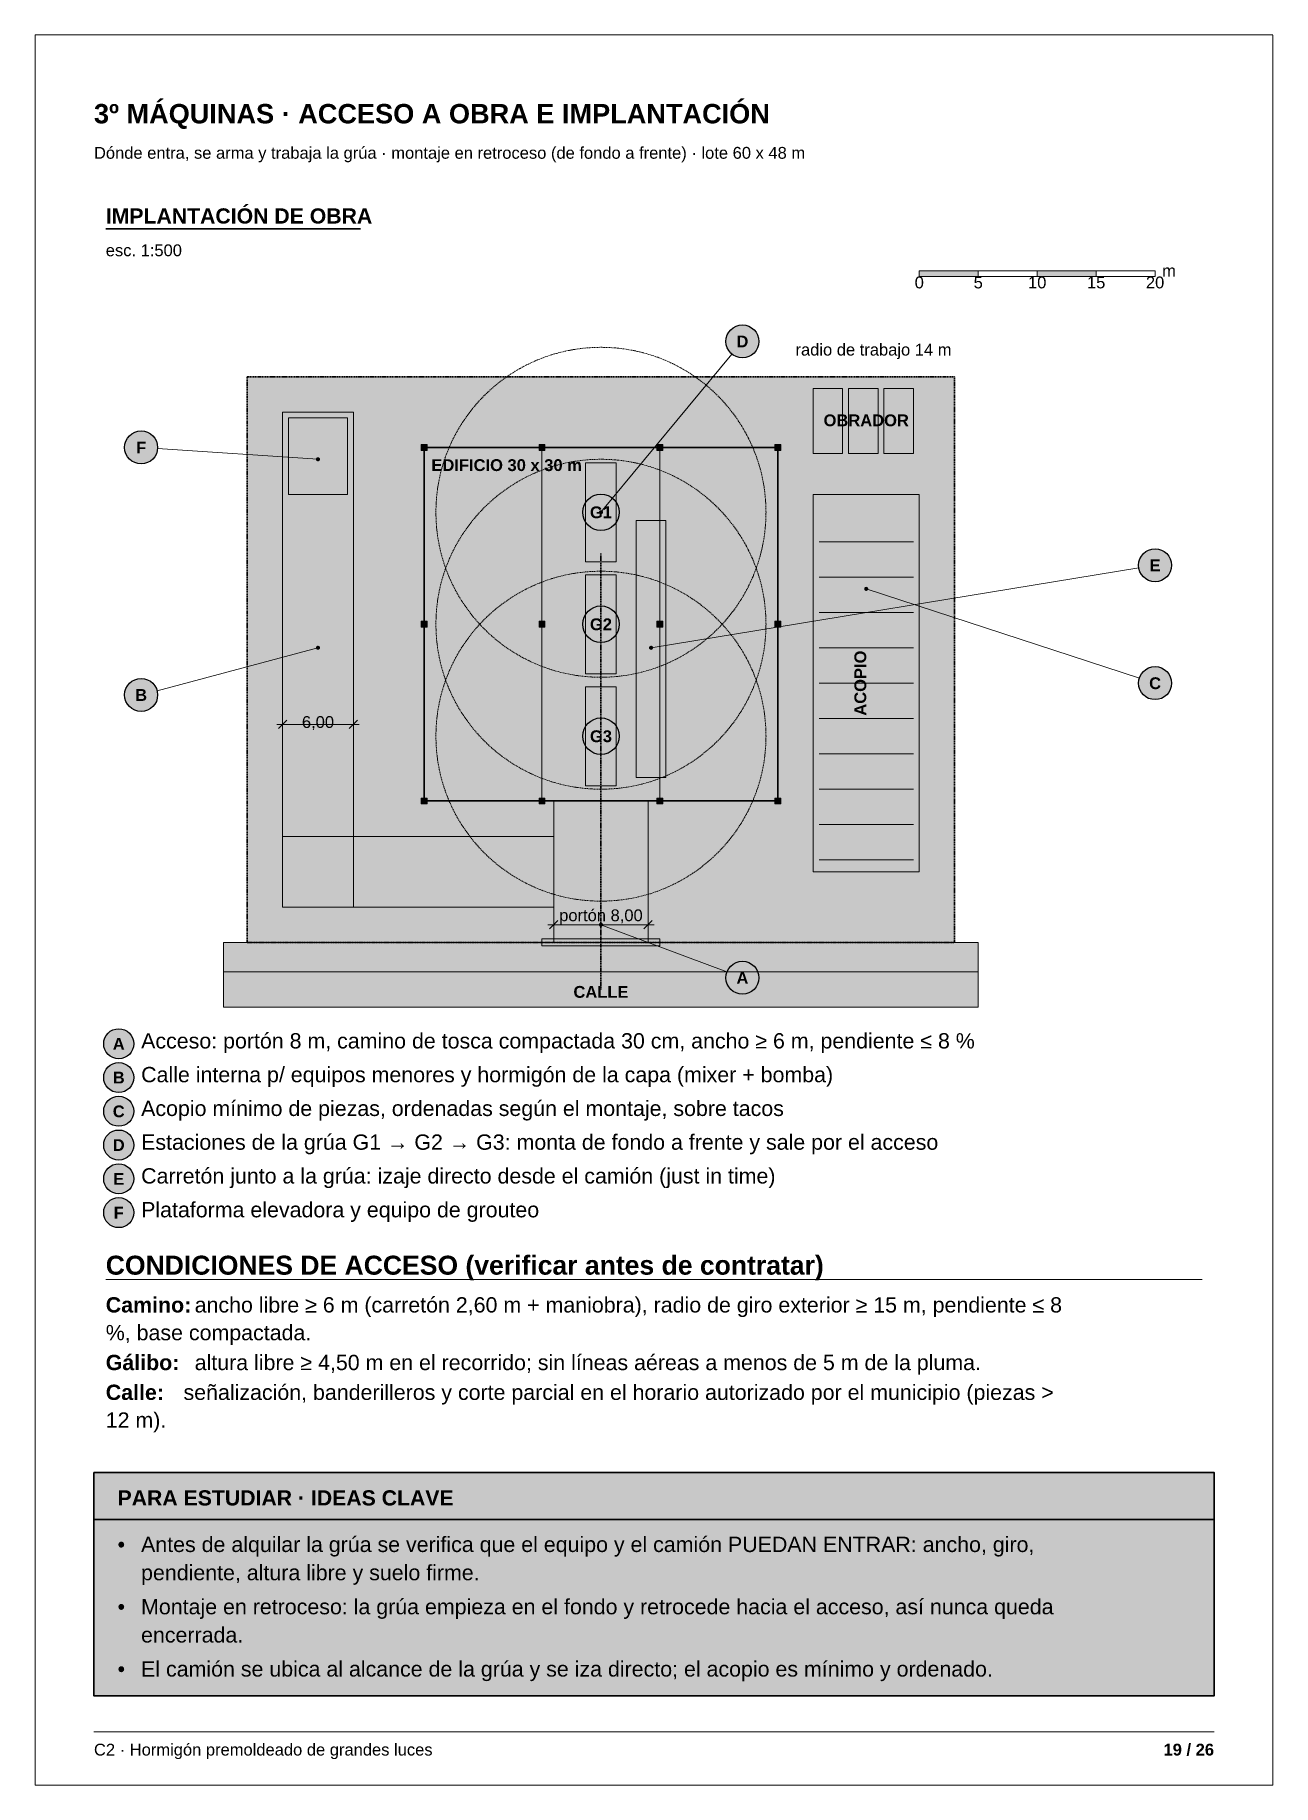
# Paper-space layout 'LAMINA 19' of a CAD drawing. Header units: millimetres. Extents: x 0 to 210, y 0 to 297.
# The model-space entities are those that its viewports show. They can reach past a viewport. Long polylines and large blocks are cut down to what shows.
import ezdxf
from ezdxf.enums import TextEntityAlignment as Align

# ---------------------------------------------------------------- set-up
doc = ezdxf.new("R2010")
doc.units = ezdxf.units.MM
doc.linetypes.add('DASHED', pattern=[1.524, 1.27, -0.254])
for name, color, linetype in [('CONTORNOS', 7, 'Continuous'), ('CONTORNOS-RELLENO', 9, 'Continuous'), ('COTAS', 7, 'Continuous'), ('COTAS-RELLENO', 9, 'Continuous'), ('ESTUDIO', 7, 'Continuous'), ('ESTUDIO-RELLENO', 9, 'Continuous'), ('LINEAS', 7, 'Continuous'), ('MARCO', 7, 'Continuous'), ('REFERENCIAS', 7, 'Continuous'), ('REFERENCIAS-RELLENO', 9, 'Continuous'), ('TEXTOS', 7, 'Continuous'), ('VIEWPORTS', 7, 'Continuous')]:
    doc.layers.add(name, color=color, linetype=linetype)
doc.styles.add('ARIAL', font='arial.ttf')
doc.styles.add('ARIAL-NEGRITA', font='arialbd.ttf')

msp = doc.modelspace()

# ---------------------------------------------------------------- hatches: boundary and pattern name
at = {"layer": 'CONTORNOS-RELLENO', "true_color": 0xf7f4ec}
h = msp.add_hatch(color=7, dxfattribs=at)
h.dxf.hatch_style = 1
h.paths.add_polyline_path([(4356, 143), (4476, 143), (4476, 239), (4356, 239)])
at = {"layer": 'CONTORNOS-RELLENO', "true_color": 0xaab7b8}
h = msp.add_hatch(color=253, dxfattribs=at)
h.dxf.hatch_style = 1
h.paths.add_polyline_path([(4452, 226), (4457, 226), (4457, 237), (4452, 237)])
h = msp.add_hatch(color=253, dxfattribs=at)
h.dxf.hatch_style = 1
h.paths.add_polyline_path([(4458, 226), (4463, 226), (4463, 237), (4458, 237)])
h = msp.add_hatch(color=253, dxfattribs=at)
h.dxf.hatch_style = 1
h.paths.add_polyline_path([(4464, 226), (4469, 226), (4469, 237), (4464, 237)])
at = {"layer": 'CONTORNOS-RELLENO', "true_color": 0xefe4c8}
h = msp.add_hatch(color=254, dxfattribs=at)
h.dxf.hatch_style = 1
h.paths.add_polyline_path([(4362, 149), (4374, 149), (4374, 233), (4362, 233)])
at = {"layer": 'CONTORNOS-RELLENO', "true_color": 0xd6eaf8}
h = msp.add_hatch(color=254, dxfattribs=at)
h.dxf.hatch_style = 1
h.paths.add_polyline_path([(4363, 219), (4373, 219), (4373, 232), (4363, 232)])
at = {"layer": 'CONTORNOS-RELLENO', "true_color": 0x555555}
h = msp.add_hatch(color=251, dxfattribs=at)
h.dxf.hatch_style = 1
h.paths.add_polyline_path([(4385.5, 226.5), (4386.5, 226.5), (4386.5, 227.5), (4385.5, 227.5)])
h = msp.add_hatch(color=251, dxfattribs=at)
h.dxf.hatch_style = 1
h.paths.add_polyline_path([(4405.5, 226.5), (4406.5, 226.5), (4406.5, 227.5), (4405.5, 227.5)])
h = msp.add_hatch(color=251, dxfattribs=at)
h.dxf.hatch_style = 1
h.paths.add_polyline_path([(4425.5, 226.5), (4426.5, 226.5), (4426.5, 227.5), (4425.5, 227.5)])
h = msp.add_hatch(color=251, dxfattribs=at)
h.dxf.hatch_style = 1
h.paths.add_polyline_path([(4445.5, 226.5), (4446.5, 226.5), (4446.5, 227.5), (4445.5, 227.5)])
at = {"layer": 'CONTORNOS-RELLENO', "true_color": 0xf2c230}
h = msp.add_hatch(color=40, dxfattribs=at)
h.dxf.hatch_style = 1
h.paths.add_polyline_path([(4413.4, 207.6), (4418.6, 207.6), (4418.6, 224.4), (4413.4, 224.4)])
at = {"layer": 'CONTORNOS-RELLENO', "true_color": 0xe3dccb}
h = msp.add_hatch(color=254, dxfattribs=at)
h.dxf.hatch_style = 1
h.paths.add_polyline_path([(4452, 155), (4470, 155), (4470, 219), (4452, 219)])
at = {"layer": 'CONTORNOS-RELLENO', "true_color": 0xc0392b}
h = msp.add_hatch(color=22, dxfattribs=at)
h.dxf.hatch_style = 1
h.paths.add_polyline_path([(4422, 171), (4427, 171), (4427, 214.6), (4422, 214.6)])
at = {"layer": 'CONTORNOS-RELLENO', "true_color": 0xf2c230}
h = msp.add_hatch(color=40, dxfattribs=at)
h.dxf.hatch_style = 1
h.paths.add_polyline_path([(4413.4, 188.6), (4418.6, 188.6), (4418.6, 205.4), (4413.4, 205.4)])
at = {"layer": 'CONTORNOS-RELLENO', "true_color": 0x555555}
h = msp.add_hatch(color=251, dxfattribs=at)
h.dxf.hatch_style = 1
h.paths.add_polyline_path([(4385.5, 196.5), (4386.5, 196.5), (4386.5, 197.5), (4385.5, 197.5)])
h = msp.add_hatch(color=251, dxfattribs=at)
h.dxf.hatch_style = 1
h.paths.add_polyline_path([(4405.5, 196.5), (4406.5, 196.5), (4406.5, 197.5), (4405.5, 197.5)])
h = msp.add_hatch(color=251, dxfattribs=at)
h.dxf.hatch_style = 1
h.paths.add_polyline_path([(4425.5, 196.5), (4426.5, 196.5), (4426.5, 197.5), (4425.5, 197.5)])
h = msp.add_hatch(color=251, dxfattribs=at)
h.dxf.hatch_style = 1
h.paths.add_polyline_path([(4445.5, 196.5), (4446.5, 196.5), (4446.5, 197.5), (4445.5, 197.5)])
at = {"layer": 'CONTORNOS-RELLENO', "true_color": 0xf2c230}
h = msp.add_hatch(color=40, dxfattribs=at)
h.dxf.hatch_style = 1
h.paths.add_polyline_path([(4413.4, 169.6), (4418.6, 169.6), (4418.6, 186.4), (4413.4, 186.4)])
at = {"layer": 'CONTORNOS-RELLENO', "true_color": 0x555555}
h = msp.add_hatch(color=251, dxfattribs=at)
h.dxf.hatch_style = 1
h.paths.add_polyline_path([(4385.5, 166.5), (4386.5, 166.5), (4386.5, 167.5), (4385.5, 167.5)])
h = msp.add_hatch(color=251, dxfattribs=at)
h.dxf.hatch_style = 1
h.paths.add_polyline_path([(4405.5, 166.5), (4406.5, 166.5), (4406.5, 167.5), (4405.5, 167.5)])
at = {"layer": 'CONTORNOS-RELLENO', "true_color": 0xefe4c8}
h = msp.add_hatch(color=254, dxfattribs=at)
h.dxf.hatch_style = 1
h.paths.add_polyline_path([(4408, 143), (4424, 143), (4424, 167), (4408, 167)])
at = {"layer": 'CONTORNOS-RELLENO', "true_color": 0x555555}
h = msp.add_hatch(color=251, dxfattribs=at)
h.dxf.hatch_style = 1
h.paths.add_polyline_path([(4425.5, 166.5), (4426.5, 166.5), (4426.5, 167.5), (4425.5, 167.5)])
h = msp.add_hatch(color=251, dxfattribs=at)
h.dxf.hatch_style = 1
h.paths.add_polyline_path([(4445.5, 166.5), (4446.5, 166.5), (4446.5, 167.5), (4445.5, 167.5)])
at = {"layer": 'CONTORNOS-RELLENO', "true_color": 0xefe4c8}
h = msp.add_hatch(color=254, dxfattribs=at)
h.dxf.hatch_style = 1
h.paths.add_polyline_path([(4362, 149), (4408, 149), (4408, 161), (4362, 161)])
at = {"layer": 'CONTORNOS-RELLENO', "true_color": 0xeeeeee}
h = msp.add_hatch(color=7, dxfattribs=at)
h.dxf.hatch_style = 1
h.paths.add_polyline_path([(4352, 138), (4480, 138), (4480, 143), (4352, 143)])
at = {"layer": 'CONTORNOS-RELLENO', "true_color": 0x000000}
h = msp.add_hatch(color=18, dxfattribs=at)
h.dxf.hatch_style = 1
h.paths.add_polyline_path([(4406, 142.4), (4426, 142.4), (4426, 143.6), (4406, 143.6)])
at = {"layer": 'CONTORNOS-RELLENO', "true_color": 0xd5d8dc}
h = msp.add_hatch(color=254, dxfattribs=at)
h.dxf.hatch_style = 1
h.paths.add_polyline_path([(4352, 132), (4480, 132), (4480, 138), (4352, 138)])
at = {"layer": 'COTAS-RELLENO', "true_color": 0x000000}
h = msp.add_hatch(color=18, dxfattribs=at)
h.dxf.hatch_style = 1
h.paths.add_polyline_path([(4470, 257), (4480, 257), (4480, 256), (4470, 256)])
h = msp.add_hatch(color=18, dxfattribs=at)
h.dxf.hatch_style = 1
h.paths.add_polyline_path([(4490, 257), (4500, 257), (4500, 256), (4490, 256)])
at = {"layer": 'ESTUDIO-RELLENO', "true_color": 0xfff8dc}
h = msp.add_hatch(color=7, dxfattribs=at)
h.dxf.hatch_style = 1
h.paths.add_polyline_path([(4330, 53.04), (4520, 53.04), (4520, 15.11), (4330, 15.11)])
at = {"layer": 'ESTUDIO-RELLENO', "true_color": 0xf3d77a}
h = msp.add_hatch(color=41, dxfattribs=at)
h.dxf.hatch_style = 1
h.paths.add_polyline_path([(4330, 53.04), (4520, 53.04), (4520, 45.04), (4330, 45.04)])
at = {"layer": 'REFERENCIAS-RELLENO', "true_color": 0xffffff}
h = msp.add_hatch(color=7, dxfattribs=at)
h.dxf.hatch_style = 1
edge = h.paths.add_edge_path()
edge.add_arc((4440, 245), 2.8, 0, 360)
h = msp.add_hatch(color=7, dxfattribs=at)
h.dxf.hatch_style = 1
edge = h.paths.add_edge_path()
edge.add_arc((4338, 227), 2.8, 0, 360)
at = {"layer": 'REFERENCIAS-RELLENO', "true_color": 0x000000}
h = msp.add_hatch(color=18, dxfattribs=at)
h.dxf.hatch_style = 1
edge = h.paths.add_edge_path()
edge.add_arc((4368, 225), 0.35, 0, 360)
at = {"layer": 'REFERENCIAS-RELLENO', "true_color": 0xffffff}
h = msp.add_hatch(color=7, dxfattribs=at)
h.dxf.hatch_style = 1
edge = h.paths.add_edge_path()
edge.add_arc((4416, 216), 3.1, 0, 360)
at = {"layer": 'REFERENCIAS-RELLENO', "true_color": 0x000000}
h = msp.add_hatch(color=18, dxfattribs=at)
h.dxf.hatch_style = 1
edge = h.paths.add_edge_path()
edge.add_arc((4416, 216), 0.35, 0, 360)
at = {"layer": 'REFERENCIAS-RELLENO', "true_color": 0xffffff}
h = msp.add_hatch(color=7, dxfattribs=at)
h.dxf.hatch_style = 1
edge = h.paths.add_edge_path()
edge.add_arc((4510, 207), 2.8, 0, 360)
at = {"layer": 'REFERENCIAS-RELLENO', "true_color": 0x000000}
h = msp.add_hatch(color=18, dxfattribs=at)
h.dxf.hatch_style = 1
edge = h.paths.add_edge_path()
edge.add_arc((4461, 203), 0.35, 0, 360)
at = {"layer": 'REFERENCIAS-RELLENO', "true_color": 0xffffff}
h = msp.add_hatch(color=7, dxfattribs=at)
h.dxf.hatch_style = 1
edge = h.paths.add_edge_path()
edge.add_arc((4416, 197), 3.1, 0, 360)
at = {"layer": 'REFERENCIAS-RELLENO', "true_color": 0x000000}
h = msp.add_hatch(color=18, dxfattribs=at)
h.dxf.hatch_style = 1
edge = h.paths.add_edge_path()
edge.add_arc((4368, 193), 0.35, 0, 360)
h = msp.add_hatch(color=18, dxfattribs=at)
h.dxf.hatch_style = 1
edge = h.paths.add_edge_path()
edge.add_arc((4424.5, 193), 0.35, 0, 360)
at = {"layer": 'REFERENCIAS-RELLENO', "true_color": 0xffffff}
h = msp.add_hatch(color=7, dxfattribs=at)
h.dxf.hatch_style = 1
edge = h.paths.add_edge_path()
edge.add_arc((4338, 185), 2.8, 0, 360)
h = msp.add_hatch(color=7, dxfattribs=at)
h.dxf.hatch_style = 1
edge = h.paths.add_edge_path()
edge.add_arc((4510, 187), 2.8, 0, 360)
h = msp.add_hatch(color=7, dxfattribs=at)
h.dxf.hatch_style = 1
edge = h.paths.add_edge_path()
edge.add_arc((4416, 178), 3.1, 0, 360)
at = {"layer": 'REFERENCIAS-RELLENO', "true_color": 0x000000}
h = msp.add_hatch(color=18, dxfattribs=at)
h.dxf.hatch_style = 1
edge = h.paths.add_edge_path()
edge.add_arc((4416, 146), 0.35, 0, 360)
at = {"layer": 'REFERENCIAS-RELLENO', "true_color": 0xffffff}
h = msp.add_hatch(color=7, dxfattribs=at)
h.dxf.hatch_style = 1
edge = h.paths.add_edge_path()
edge.add_arc((4440, 137), 2.8, 0, 360)
h = msp.add_hatch(color=7, dxfattribs=at)
h.dxf.hatch_style = 1
edge = h.paths.add_edge_path()
edge.add_arc((4334.2, 125.8), 2.55, 0, 360)
h = msp.add_hatch(color=7, dxfattribs=at)
h.dxf.hatch_style = 1
edge = h.paths.add_edge_path()
edge.add_arc((4334.2, 120.07), 2.55, 0, 360)
h = msp.add_hatch(color=7, dxfattribs=at)
h.dxf.hatch_style = 1
edge = h.paths.add_edge_path()
edge.add_arc((4334.2, 114.34), 2.55, 0, 360)
h = msp.add_hatch(color=7, dxfattribs=at)
h.dxf.hatch_style = 1
edge = h.paths.add_edge_path()
edge.add_arc((4334.2, 108.61), 2.55, 0, 360)
h = msp.add_hatch(color=7, dxfattribs=at)
h.dxf.hatch_style = 1
edge = h.paths.add_edge_path()
edge.add_arc((4334.2, 102.88), 2.55, 0, 360)
h = msp.add_hatch(color=7, dxfattribs=at)
h.dxf.hatch_style = 1
edge = h.paths.add_edge_path()
edge.add_arc((4334.2, 97.14), 2.55, 0, 360)

# ---------------------------------------------------------------- linework, layer by layer
at = {"layer": 'CONTORNOS', "linetype": 'DASHED', "lineweight": 35, "ltscale": 0.15}
msp.add_lwpolyline([(4356, 143), (4476, 143), (4476, 239), (4356, 239)], close=True, dxfattribs=at)
at = {"layer": 'CONTORNOS', "lineweight": 13}
for points in [[(4452, 226), (4457, 226), (4457, 237), (4452, 237)], [(4458, 226), (4463, 226), (4463, 237), (4458, 237)], [(4464, 226), (4469, 226), (4469, 237), (4464, 237)], [(4362, 149), (4374, 149), (4374, 233), (4362, 233)], [(4363, 219), (4373, 219), (4373, 232), (4363, 232)], [(4413.4, 207.6), (4418.6, 207.6), (4418.6, 224.4), (4413.4, 224.4)], [(4452, 155), (4470, 155), (4470, 219), (4452, 219)], [(4422, 171), (4427, 171), (4427, 214.6), (4422, 214.6)], [(4413.4, 188.6), (4418.6, 188.6), (4418.6, 205.4), (4413.4, 205.4)], [(4413.4, 169.6), (4418.6, 169.6), (4418.6, 186.4), (4413.4, 186.4)], [(4408, 143), (4424, 143), (4424, 167), (4408, 167)], [(4362, 149), (4408, 149), (4408, 161), (4362, 161)]]:
    msp.add_lwpolyline(points, close=True, dxfattribs=at)
at = {"layer": 'CONTORNOS', "lineweight": 9}
for points in [[(4385.5, 226.5), (4386.5, 226.5), (4386.5, 227.5), (4385.5, 227.5)], [(4405.5, 226.5), (4406.5, 226.5), (4406.5, 227.5), (4405.5, 227.5)], [(4425.5, 226.5), (4426.5, 226.5), (4426.5, 227.5), (4425.5, 227.5)], [(4445.5, 226.5), (4446.5, 226.5), (4446.5, 227.5), (4445.5, 227.5)], [(4385.5, 196.5), (4386.5, 196.5), (4386.5, 197.5), (4385.5, 197.5)], [(4405.5, 196.5), (4406.5, 196.5), (4406.5, 197.5), (4405.5, 197.5)], [(4425.5, 196.5), (4426.5, 196.5), (4426.5, 197.5), (4425.5, 197.5)], [(4445.5, 196.5), (4446.5, 196.5), (4446.5, 197.5), (4445.5, 197.5)], [(4385.5, 166.5), (4386.5, 166.5), (4386.5, 167.5), (4385.5, 167.5)], [(4405.5, 166.5), (4406.5, 166.5), (4406.5, 167.5), (4405.5, 167.5)], [(4425.5, 166.5), (4426.5, 166.5), (4426.5, 167.5), (4425.5, 167.5)], [(4445.5, 166.5), (4446.5, 166.5), (4446.5, 167.5), (4445.5, 167.5)], [(4352, 138), (4480, 138), (4480, 143), (4352, 143)], [(4406, 142.4), (4426, 142.4), (4426, 143.6), (4406, 143.6)], [(4352, 132), (4480, 132), (4480, 138), (4352, 138)]]:
    msp.add_lwpolyline(points, close=True, dxfattribs=at)
at = {"layer": 'CONTORNOS', "lineweight": 35}
msp.add_lwpolyline([(4386, 167), (4446, 167), (4446, 227), (4386, 227)], close=True, dxfattribs=at)
at = {"layer": 'COTAS', "lineweight": 13}
for points in [[(4470, 257), (4480, 257), (4480, 256), (4470, 256)], [(4480, 257), (4490, 257), (4490, 256), (4480, 256)], [(4490, 257), (4500, 257), (4500, 256), (4490, 256)], [(4500, 257), (4510, 257), (4510, 256), (4500, 256)]]:
    msp.add_lwpolyline(points, close=True, dxfattribs=at)
at = {"layer": 'COTAS', "lineweight": 9}
for points in [[(4362, 182.4), (4362, 179)], [(4374, 182.4), (4374, 179)], [(4408, 143.6), (4408, 147)], [(4424, 143.6), (4424, 147)]]:
    msp.add_lwpolyline(points, dxfattribs=at)
at = {"layer": 'COTAS', "lineweight": 13}
for points in [[(4375, 180), (4361, 180)], [(4407, 146), (4425, 146)]]:
    msp.add_lwpolyline(points, dxfattribs=at)
at = {"layer": 'COTAS', "lineweight": 35}
for points in [[(4362.7, 180.7), (4361.3, 179.3)], [(4374.7, 180.7), (4373.3, 179.3)], [(4407.3, 145.3), (4408.7, 146.7)], [(4423.3, 145.3), (4424.7, 146.7)]]:
    msp.add_lwpolyline(points, dxfattribs=at)
at = {"layer": 'ESTUDIO', "color": 42, "lineweight": 35, "true_color": 0xc9a227}
for points in [[(4330, 53.04), (4520, 53.04), (4520, 15.11), (4330, 15.11)], [(4330, 53.04), (4520, 53.04), (4520, 45.04), (4330, 45.04)]]:
    msp.add_lwpolyline(points, close=True, dxfattribs=at)
at = {"layer": 'LINEAS', "lineweight": 35}
msp.add_lwpolyline([(4332, 264.1), (4375.2, 264.1)], dxfattribs=at)
at = {"layer": 'LINEAS', "color": 252, "lineweight": 13, "true_color": 0x888888}
for points in [[(4386, 167), (4386, 227)], [(4406, 167), (4406, 227)], [(4426, 167), (4426, 227)], [(4446, 167), (4446, 227)]]:
    msp.add_lwpolyline(points, dxfattribs=at)
at = {"layer": 'LINEAS', "lineweight": 9}
for points in [[(4453, 211), (4469, 211)], [(4453, 205), (4469, 205)], [(4453, 199), (4469, 199)], [(4453, 193), (4469, 193)], [(4453, 187), (4469, 187)], [(4453, 181), (4469, 181)], [(4453, 175), (4469, 175)], [(4453, 169), (4469, 169)], [(4453, 163), (4469, 163)], [(4453, 157), (4469, 157)]]:
    msp.add_lwpolyline(points, dxfattribs=at)
at = {"layer": 'LINEAS', "color": 146, "linetype": 'DASHED', "lineweight": 35, "ltscale": 0.15, "true_color": 0x1f618d}
msp.add_lwpolyline([(4416, 135), (4416, 161), (4416, 209)], dxfattribs=at)
at = {"layer": 'LINEAS', "lineweight": 18}
msp.add_lwpolyline([(4332, 85.81), (4518, 85.81)], dxfattribs=at)
at = {"layer": 'LINEAS', "color": 22, "linetype": 'DASHED', "lineweight": 18, "ltscale": 0.15, "true_color": 0xc0392b}
for centre in [(4416, 216), (4416, 197), (4416, 178)]:
    msp.add_circle(centre, 28, dxfattribs=at)
at = {"layer": 'MARCO', "color": 253, "lineweight": 13, "true_color": 0x999999}
msp.add_lwpolyline([(4330, 9), (4520, 9)], dxfattribs=at)
at = {"layer": 'REFERENCIAS', "lineweight": 13}
for points in [[(4416, 216), (4438.21, 242.84)], [(4368, 225), (4340.79, 226.81)], [(4424.5, 193), (4507.24, 206.55)], [(4461, 203), (4507.34, 187.87)], [(4368, 193), (4340.71, 185.72)], [(4416, 146), (4437.38, 137.98)]]:
    msp.add_lwpolyline(points, dxfattribs=at)
at = {"layer": 'REFERENCIAS', "lineweight": 25}
for centre, radius in [((4440, 245), 2.8), ((4338, 227), 2.8), ((4416, 216), 3.1), ((4510, 207), 2.8), ((4416, 197), 3.1), ((4338, 185), 2.8), ((4510, 187), 2.8), ((4416, 178), 3.1), ((4440, 137), 2.8), ((4334.2, 125.8), 2.55), ((4334.2, 120.07), 2.55), ((4334.2, 114.34), 2.55), ((4334.2, 108.61), 2.55), ((4334.2, 102.88), 2.55), ((4334.2, 97.14), 2.55)]:
    msp.add_circle(centre, radius, dxfattribs=at)

# ---------------------------------------------------------------- texts
at = {"layer": 'COTAS', "style": 'ARIAL'}
for s, height, p in [('0', 2, (4470, 254)), ('5', 2, (4480, 254)), ('10', 2.005, (4490, 254)), ('15', 2.005, (4500, 254)), ('20', 2.005, (4510, 254)), ('6,00', 2.005, (4368, 179.4)), ('portón 8,00', 2.0048, (4416, 146.6))]:
    msp.add_text(s, height=height, dxfattribs=at).set_placement(p, align=Align.CENTER)
msp.add_text('m', height=2, dxfattribs=at).set_placement((4511.2, 256))
at = {"layer": 'ESTUDIO'}
for s, height, style, p in [('PARA ESTUDIAR · IDEAS CLAVE', 2.5776, 'ARIAL-NEGRITA', (4334, 47.44)), ('Antes de alquilar la grúa se verifica que el equipo y el camión PUEDAN ENTRAR: ancho, giro,', 2.5955, 'ARIAL', (4337.99, 39.54)), ('•', 2.6, 'ARIAL', (4334, 39.54)), ('pendiente, altura libre y suelo firme.', 2.5955, 'ARIAL', (4337.99, 34.75)), ('•', 2.6, 'ARIAL', (4334, 28.97)), ('Montaje en retroceso: la grúa empieza en el fondo y retrocede hacia el acceso, así nunca queda', 2.5955, 'ARIAL', (4337.99, 28.97)), ('encerrada.', 2.595, 'ARIAL', (4337.99, 24.18)), ('El camión se ubica al alcance de la grúa y se iza directo; el acopio es mínimo y ordenado.', 2.5955, 'ARIAL', (4337.99, 18.4)), ('•', 2.6, 'ARIAL', (4334, 18.4))]:
    msp.add_text(s, height=height, dxfattribs=dict(at, style=style)).set_placement(p)
at = {"layer": 'MARCO', "color": 251, "true_color": 0x666666, "style": 'ARIAL'}
msp.add_text('C2 · Hormigón premoldeado de grandes luces', height=2.0048, dxfattribs=at).set_placement((4330, 5))
at = {"layer": 'MARCO', "color": 250, "true_color": 0x444444, "style": 'ARIAL-NEGRITA'}
msp.add_text('19 / 26', height=2.005, dxfattribs=at).set_placement((4520, 5), align=Align.RIGHT)
at = {"layer": 'REFERENCIAS', "style": 'ARIAL-NEGRITA'}
for s, height, p in [('D', 2, (4440, 243.99)), ('F', 2, (4338, 225.99)), ('G1', 2.005, (4416, 214.99)), ('E', 2, (4510, 205.99)), ('G2', 2.005, (4416, 195.99)), ('C', 2, (4510, 185.99)), ('B', 2, (4338, 183.99)), ('G3', 2.005, (4416, 176.99)), ('A', 2, (4440, 135.99)), ('A', 2, (4334.2, 124.79)), ('B', 2, (4334.2, 119.06)), ('C', 2, (4334.2, 113.33)), ('D', 2, (4334.2, 107.6)), ('E', 2, (4334.2, 101.87)), ('F', 2, (4334.2, 96.14))]:
    msp.add_text(s, height=height, dxfattribs=at).set_placement(p, align=Align.CENTER)
at = {"layer": 'TEXTOS'}
for s, height, style, p in [('3º MÁQUINAS · ACCESO A OBRA E IMPLANTACIÓN', 3.2936, 'ARIAL-NEGRITA', (4330, 282)), ('IMPLANTACIÓN DE OBRA', 2.5776, 'ARIAL-NEGRITA', (4332, 265)), ('Acceso: portón 8 m, camino de tosca compactada 30 cm, ancho ≥ 6 m, pendiente ≤ 8 %', 2.5955, 'ARIAL', (4338, 125)), ('Calle interna p/ equipos menores y hormigón de la capa (mixer + bomba)', 2.5955, 'ARIAL', (4338, 119.27)), ('Acopio mínimo de piezas, ordenadas según el montaje, sobre tacos', 2.5955, 'ARIAL', (4338, 113.54)), ('Estaciones de la grúa G1 → G2 → G3: monta de fondo a frente y sale por el acceso', 2.5955, 'ARIAL', (4338, 107.81)), ('Carretón junto a la grúa: izaje directo desde el camión (just in time)', 2.5955, 'ARIAL', (4338, 102.08)), ('Plataforma elevadora y equipo de grouteo', 2.5955, 'ARIAL', (4338, 96.34)), ('CONDICIONES DE ACCESO (verificar antes de contratar)', 3.222, 'ARIAL-NEGRITA', (4332, 86.61)), ('Camino:', 2.595, 'ARIAL-NEGRITA', (4332, 80.19)), ('ancho libre ≥ 6 m (carretón 2,60 m + maniobra), radio de giro exterior ≥ 15 m, pendiente ≤ 8', 2.5955, 'ARIAL', (4347.08, 80.19)), ('%, base compactada.', 2.5955, 'ARIAL', (4332, 75.48)), ('Gálibo:', 2.595, 'ARIAL-NEGRITA', (4332, 70.41)), ('altura libre ≥ 4,50 m en el recorrido; sin líneas aéreas a menos de 5 m de la pluma.', 2.5955, 'ARIAL', (4347.08, 70.41)), ('Calle:', 2.595, 'ARIAL-NEGRITA', (4332, 65.35)), ('señalización, banderilleros y corte parcial en el horario autorizado por el municipio (piezas >', 2.5955, 'ARIAL', (4345.19, 65.35)), ('12 m).', 2.595, 'ARIAL', (4332, 60.64))]:
    msp.add_text(s, height=height, dxfattribs=dict(at, style=style)).set_placement(p)
at = {"layer": 'TEXTOS', "color": 250, "true_color": 0x333333, "style": 'ARIAL'}
msp.add_text('Dónde entra, se arma y trabaja la grúa · montaje en retroceso (de fondo a frente) · lote 60 x 48 m', height=2.0048, dxfattribs=at).set_placement((4330, 276))
at = {"layer": 'TEXTOS', "color": 250, "true_color": 0x222222, "style": 'ARIAL'}
msp.add_text('esc. 1:500', height=2.005, dxfattribs=at).set_placement((4332, 259.46))
at = {"layer": 'TEXTOS', "color": 22, "true_color": 0xc0392b, "style": 'ARIAL'}
msp.add_text('radio de trabajo 14 m', height=2.0048, dxfattribs=at).set_placement((4449, 242.6))
at = {"layer": 'TEXTOS', "style": 'ARIAL-NEGRITA'}
for s, height, p in [('OBRADOR', 2.005, (4461, 230.6)), ('EDIFICIO 30 x 30 m', 2.0048, (4400, 223)), ('CALLE', 2.005, (4416, 133.6))]:
    msp.add_text(s, height=height, dxfattribs=at).set_placement(p, align=Align.CENTER)
msp.add_text('ACOPIO', height=2.005, rotation=90, dxfattribs=at).set_placement((4461, 187), align=Align.CENTER)

psp = doc.layouts.new('LAMINA 19')

# ---------------------------------------------------------------- viewports
at = {"layer": 'VIEWPORTS'}
psp.add_viewport(center=(105, 148.5), size=(210, 297), view_center_point=(4425, 148.5), view_height=297, dxfattribs=at)

doc.saveas('drawing.dxf')
